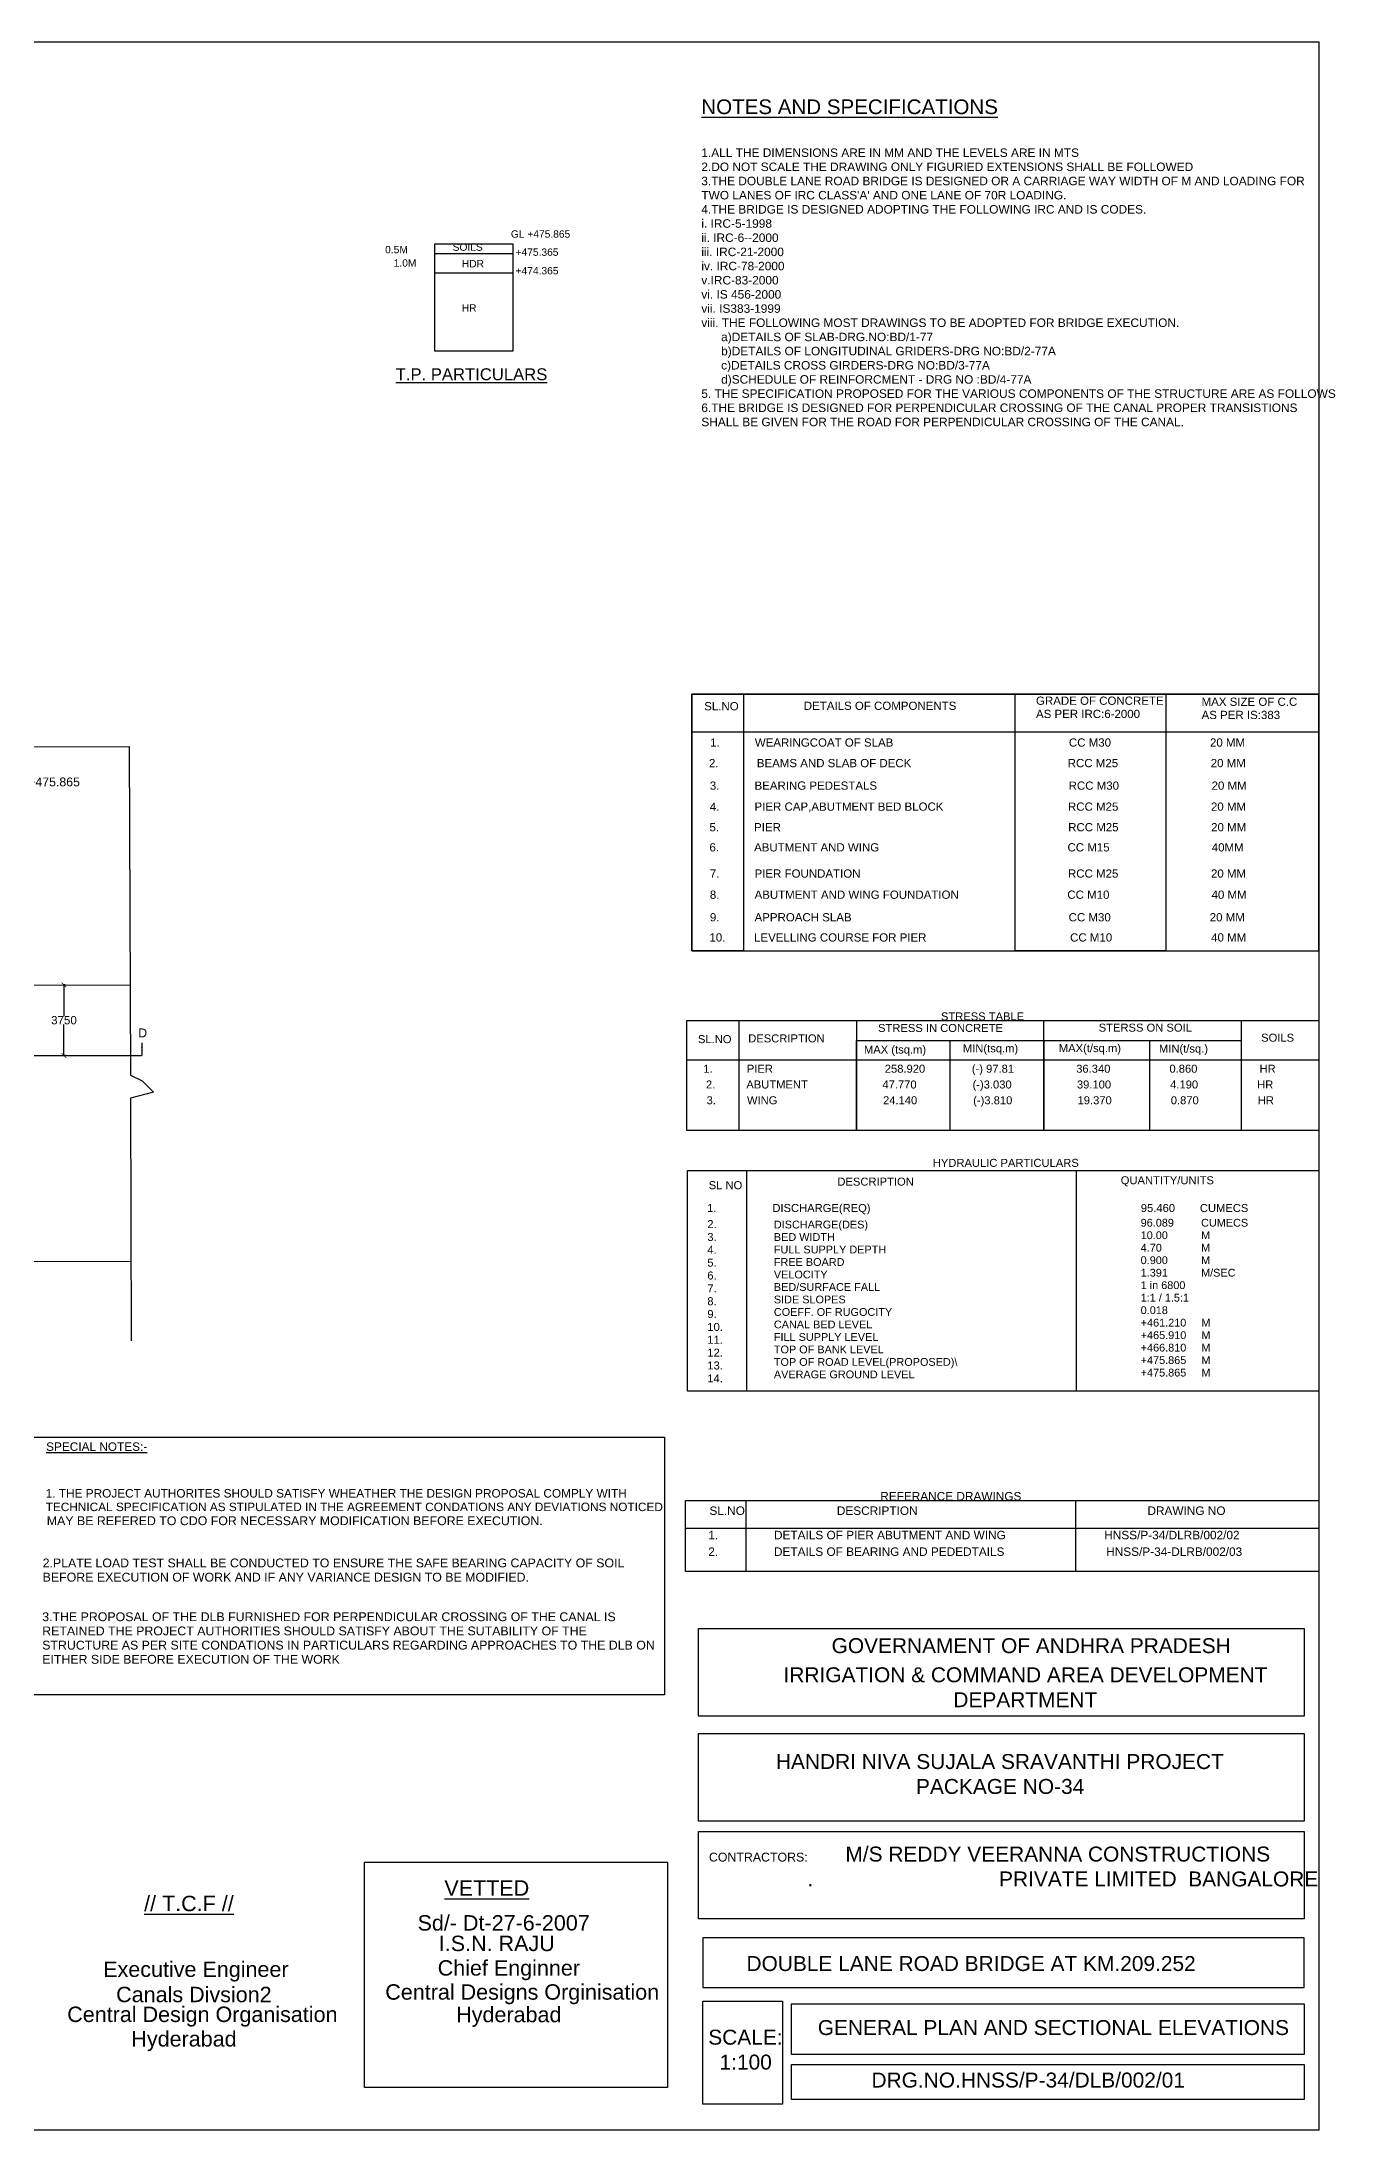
# Model space of a CAD drawing. Header units: inches. Extents: x -60434 to 117548, y -84336 to 29578.
# Drawn here: x 47145 to 117548, y -84336 to 29392 of the extents above; entities that cross this region are included whole.
import ezdxf

# ---------------------------------------------------------------- set-up
doc = ezdxf.new("R2010")
doc.units = ezdxf.units.IN
doc.header["$MEASUREMENT"] = 0
doc.styles.get("Standard").update_dxf_attribs({"font": 'arial.ttf'})
doc.dimstyles.get("Standard").update_dxf_attribs({"dimtxt": 450, "dimasz": 250, "dimexe": 0.18, "dimexo": 0.0625, "dimgap": 0.09, "dimtad": 0, "dimtih": 1, "dimtoh": 1, "dimdec": 0, "dimzin": 0, "dimdsep": 46, "dimtxsty": 'Standard', "dimblk": 'ARCHTICK', "dimcen": 0.09, "dimadec": 0, "dimazin": 0, "dimtfac": 1, "dimtdec": 0, "dimtofl": 0, "dimtmove": 0, "dimatfit": 3, "dimfxl": 1, "dimtolj": 1, "dimtzin": 0, "dimarcsym": 0})

# ---------------------------------------------------------------- blocks, each defined once
blk = doc.blocks.new('_ArchTick')
at = {"color": 0, "linetype": 'ByBlock', "const_width": 0.15}
blk.add_lwpolyline([(-0.5, -0.5), (0.5, 0.5)], dxfattribs=at)
blk = doc.blocks.new('*D85')
at = {"layer": 'Defpoints', "color": 0, "lineweight": -2, "transparency": 16777216}
for p, q in [((48419, -21968), (48352, -21968)), ((48352, -21968), (48352, -23661)), ((48352, -25813), (48352, -24121)), ((48429, -25813), (48352, -25813))]:
    blk.add_line(p, q, dxfattribs=at)
at = {"layer": 'Defpoints', "color": 0, "transparency": 16777216}
for p in [(48352, -21968), (48419, -21968), (48429, -25813)]:
    blk.add_point(p, dxfattribs=at)
at = {"layer": 'Defpoints', "color": 0, "lineweight": -2, "transparency": 16777216, "xscale": 250, "yscale": 250, "zscale": 250}
for p, rotation in [((48352, -21968), 90), ((48352, -25813), 270)]:
    blk.add_blockref('_ArchTick', p, dxfattribs=dict(at, rotation=rotation))
at = {"layer": 'Defpoints', "color": 0, "transparency": 16777216, "insert": (48352, -23891), "char_height": 450, "attachment_point": 5}
blk.add_mtext('\\A1;3750', dxfattribs=at)

msp = doc.modelspace()

# ---------------------------------------------------------------- linework, layer by layer
at = {"layer": 'Defpoints'}
for points in [[(-60434, 29392), (116653, 29392), (116653, -84335.5), (-60434, -84335.5)], [(68537.8, 18395.3), (72793.5, 18395.3), (72793.5, 12543.6), (68537.8, 12543.6)], [(68537.8, 17864.3), (72793.5, 17864.3), (72793.5, 16783), (68537.8, 16783)], [(116653, -6132.8), (82527, -6132.8), (82527, -20115), (116653, -20115)], [(82527, -6132.8), (85333.4, -6132.8), (85333.4, -20115), (82527, -20115)], [(82527, -6132.8), (116653, -6132.8), (116653, -8208.3), (82527, -8208.3)], [(100130.7, -6132.8), (108331.2, -6132.8), (108331.2, -20115), (100130.7, -20115)], [(82260.8, -23898.6), (116653, -23898.6), (116653, -29897.6), (82260.8, -29897.6)], [(82260.8, -23898.6), (116653, -23898.6), (116653, -26062.1), (82260.8, -26062.1)], [(85098, -23898.6), (91484.7, -23898.6), (91484.7, -29897.6), (85098, -29897.6)], [(91484.7, -24989.5), (101690.8, -24989.5), (101690.8, -29897.6), (91484.7, -29897.6)], [(96587.7, -24989.5), (101690.8, -24989.5), (101690.8, -29897.6), (96587.7, -29897.6)], [(101690.8, -23898.6), (112429.1, -23898.6), (112429.1, -29897.6), (101690.8, -29897.6)], [(101690.8, -24989.5), (112429.1, -24989.5), (112429.1, -29897.6), (101690.8, -29897.6)], [(107451.3, -24989.5), (112429.1, -24989.5), (112429.1, -29897.6), (107451.3, -29897.6)], [(82299.4, -32074.1), (116653, -32074.1), (116653, -44089.4), (82299.4, -44089.4)], [(46507.3, -46601.8), (81041, -46601.8), (81041, -60620.7), (46507.3, -60620.7)], [(82185.8, -50040.5), (116653, -50040.5), (116653, -53913), (82185.8, -53913)], [(82185.8, -50040.5), (116653, -50040.5), (116653, -51574.2), (82185.8, -51574.2)], [(85486.3, -50040.5), (103408.7, -50040.5), (103408.7, -53913), (85486.3, -53913)], [(64717.3, -69742.4), (81197.5, -69742.4), (81197.5, -82010.8), (64717.3, -82010.8)], [(115860.2, -73849.4), (83131.2, -73849.4), (83131.2, -76567.9), (115860.2, -76567.9)], [(83131.2, -77314.3), (87455.5, -77314.3), (87455.5, -82918.2), (83131.2, -82918.2)], [(87958.4, -77456), (115860.2, -77456), (115860.2, -80204.2), (87958.4, -80204.2)], [(87958.4, -80763.1), (115860.2, -80763.1), (115860.2, -82663.9), (87958.4, -82663.9)]]:
    msp.add_lwpolyline(points, close=True, dxfattribs=at)
for points in [[(-43642.5, -9048.5), (11441.9, -9048.5), (12004.1, -8687.2), (12004.1, -9373), (12665.7, -9050), (51909.6, -8978.4), (51979.4, -26877.4), (52602.5, -27197.9), (53220.5, -27803.5), (51978.5, -28128.4), (52007.4, -41340.6)], [(-26303.4, -21930), (20123.5, -22041.8), (51960.2, -21959)], [(85517.7, -44089.4), (85517.7, -32074.1), (103445.6, -32074.1), (103445.6, -44089.4)], [(-43502.8, -37035.2), (11568.9, -37106.3), (12154.6, -36748.7), (12161.1, -37424.9), (12815.2, -37103.1), (51997.9, -37017.5)]]:
    msp.add_lwpolyline(points, dxfattribs=at)
for points in [[(82898.5, -57015.9), (115860.2, -57015.9), (115860.2, -61781.9), (82898, -61781.9), (82898, -57016.4, -0.41421356)], [(82898.5, -62738.4), (115860.2, -62738.4), (115860.2, -67504.4), (82898, -67504.4), (82898, -62738.9, -0.41421356)], [(82898.5, -68062.8), (115860.2, -68062.8), (115860.2, -72828.7), (82898, -72828.7), (82898, -68063.3, -0.41421356)]]:
    msp.add_lwpolyline(points, format="xyb", close=True, dxfattribs=at)

# ---------------------------------------------------------------- texts
for s, height, p in [('0.5M', 398.33, (65833.8, 17877.1)), ('SOILS', 398.33, (69507.6, 18009.9)), ('GL +475.865', 398.328, (72677.7, 18724.3)), ('1.0M', 398.33, (66299, 17146.9)), ('HDR', 398.33, (70010.8, 17108.9)), ('+475.365', 398.33, (72933.7, 17737.2)), ('+474.365', 398.33, (72935.9, 16724.4)), ('HR', 398.33, (70006.5, 14696.6)), ('%%UT.P. PARTICULARS', 648.288, (66408.9, 10961.8)), ('SL.NO', 447.65, (83201.9, -7014.1)), ('DETAILS OF COMPONENTS', 447.651, (88623.2, -6990)), ('GRADE OF CONCRETE', 447.651, (101260.6, -6713.5)), ('MAX SIZE OF C.C', 447.651, (110273.9, -6769.9)), ('AS PER IRC:6-2000', 447.651, (101260.6, -7432.6)), ('AS PER IS:383', 447.651, (110273.9, -7489)), ('1.           WEARINGCOAT OF SLAB                                                       CC M30                               20 MM', 447.6512, (83525.2, -8990.8)), ('2.            BEAMS AND SLAB OF DECK                                                 RCC M25                             20 MM', 447.6512, (83459.7, -10111.3)), ('AGL +475.865', 479.968, (44877.7, -11153.2)), ('3.           BEARING PEDESTALS                                                            RCC M30                             20 MM', 447.6512, (83507.8, -11338.5)), ('4.           PIER CAP,ABUTMENT BED BLOCK                                       RCC M25                             20 MM', 447.6512, (83507.8, -12481.9)), ('5.           PIER                                                                                          RCC M25                             20 MM', 447.6512, (83484.5, -13602)), ('6.           ABUTMENT AND WING                                                           CC M15                                40MM', 447.6512, (83484.5, -14698.8)), ('7.           PIER FOUNDATION                                                                 RCC M25                             20 MM', 447.6512, (83509.8, -16125.9)), ('8.           ABUTMENT AND WING FOUNDATION                                  CC M10                                40 MM', 447.6512, (83509.8, -17277.1)), ('9.           APPROACH SLAB                                                                    CC M30                               20 MM', 447.6512, (83509.8, -18506.8)), ('10.         LEVELLING COURSE FOR PIER                                             CC M10                               40 MM', 447.6512, (83483.6, -19605.6)), ('STRESS TABLE', 435.74, (96085.8, -23898.6)), ('D', 480, (52394.2, -24819.8)), ('SL.NO', 435.74, (82860.6, -25137.3)), ('DESCRIPTION', 435.74, (85597.8, -25097.7)), ('STRESS IN CONCRETE', 435.74, (92663.9, -24528.8)), ('STERSS ON SOIL', 435.74, (104674.6, -24511.3)), ('SOILS', 435.74, (113517.2, -25059.7)), ('MAX (tsq.m)', 435.74, (91897, -25704.6)), ('MIN(tsq.m)', 435.74, (97281.6, -25639.5)), ('MAX(t/sq.m)', 435.74, (102504.9, -25626.3)), ('MIN(t/sq.)', 435.74, (107953.3, -25651.7)), ('1.           PIER                                    258.920               (-) 97.81                    36.340                   0.860                    HR', 435.7402, (83154.3, -26748.6)), ('2.          ABUTMENT                        47.770                  (-)3.030                     39.100                   4.190                   HR', 435.7402, (83296, -27607.7)), ('3.          WING                                  24.140                  (-)3.810                     19.370                   0.870                   HR', 435.7402, (83330.3, -28467.1)), ('HYDRAULIC PARTICULARS', 435.74, (95642.5, -31874.9)), ('SL NO', 435.74, (83446.5, -33091.7)), ('DESCRIPTION', 435.74, (90450.3, -32896.9)), ('QUANTITY/UNITS', 435.74, (105873.2, -32823.5)), ('1.                  DISCHARGE(REQ)                                                                                       95.460        CUMECS', 435.7402, (83360.9, -34333.3)), ('2.                 ', 435.74, (83371.6, -35209)), ('DISCHARGE(DES)', 423.414, (86992.5, -35228)), ('96.089         CUMECS', 423.414, (106958.8, -35129.6)), ('4.', 435.74, (83371.6, -36609)), ('3.', 435.74, (83371.6, -35909)), ('BED WIDTH', 423.41, (86992.5, -35908.1)), ('FULL SUPPLY DEPTH', 423.414, (86992.5, -36588.3)), ('4.70             M', 423.414, (106958.8, -36489.9)), ('10.00           M', 423.414, (106958.8, -35809.7)), ('5.', 435.74, (83371.6, -37308.9)), ('VELOCITY', 423.41, (86992.5, -37948.7)), ('FREE BOARD', 423.41, (86992.5, -37268.5)), ('0.900           M', 423.414, (106958.8, -37170.1)), ('1.391           M/SEC', 423.414, (106958.8, -37850.3)), ('6.', 435.74, (83371.6, -38008.9)), ('7.', 435.74, (83371.6, -38708.9)), ('BED/SURFACE FALL', 423.414, (86992.5, -38628.9)), ('1 in 6800', 423.41, (106958.8, -38530.5)), ('8.', 435.74, (83371.6, -39408.9)), ('9.', 435.74, (83371.6, -40108.9)), ('SIDE SLOPES', 423.414, (86992.5, -39309)), ('COEFF. OF RUGOCITY', 423.414, (86992.5, -39989.2)), ('0.018', 423.41, (106958.8, -39890.8)), ('1:1 / 1.5:1', 423.414, (106958.8, -39210.6)), ('10.', 435.74, (83371.6, -40808.8)), ('CANAL BED LEVEL', 423.414, (86992.5, -40669.4)), ('FILL SUPPLY LEVEL', 423.414, (86992.5, -41349.6)), ('+461.210     M', 423.414, (106958.8, -40571)), ('+465.910     M', 423.414, (106958.8, -41251.2)), ('11.', 435.74, (83371.6, -41508.8)), ('12.', 435.74, (83371.6, -42208.8)), ('TOP OF BANK LEVEL', 423.414, (86992.5, -42029.7)), ('+466.810     M', 423.414, (106958.8, -41931.3)), ('13.', 435.74, (83371.6, -42908.8)), ('14.', 435.74, (83371.6, -43608.7)), ('AVERAGE GROUND LEVEL', 423.414, (86992.5, -43390.1)), ('TOP OF ROAD LEVEL(PROPOSED)\\', 423.414, (86992.5, -42709.9)), ('+475.865     M', 423.414, (106958.8, -42611.5)), ('+475.865     M', 423.414, (106958.8, -43291.7)), ('%%USPECIAL NOTES:-', 460.494, (47381.6, -47339.5)), ('1. THE PROJECT AUTHORITES SHOULD SATISFY WHEATHER THE DESIGN PROPOSAL COMPLY WITH ', 460.494, (47356.9, -49881.4)), ('REFERANCE DRAWINGS', 460.494, (92782.6, -50040.5)), ('TECHNICAL SPECIFICATION AS STIPULATED IN THE AGREEMENT CONDATIONS ANY DEVIATIONS NOTICED  ', 460.494, (47356.9, -50621.1)), ('MAY BE REFERED TO CDO FOR NECESSARY MODIFICATION BEFORE EXECUTION.', 481.066, (47418.1, -51385.9)), ('SL.NO                            DESCRIPTION                                                                      DRAWING NO ', 460.494, (83487.2, -50828.8)), ('1.                 DETAILS OF PIER ABUTMENT AND WING                              HNSS/P-34/DLRB/002/02', 460.494, (83425.4, -52155.7)), ('2.PLATE LOAD TEST SHALL BE CONDUCTED TO ENSURE THE SAFE BEARING CAPACITY OF SOIL', 481.066, (47191.7, -53684.9)), ('2.                 DETAILS OF BEARING AND PEDEDTAILS                               HNSS/P-34-DLRB/002/03', 460.494, (83423.6, -53060.4)), ('BEFORE EXECUTION OF WORK AND IF ANY VARIANCE DESIGN TO BE MODIFIED.', 481.066, (47191.7, -54457.7)), ('3.THE PROPOSAL OF THE DLB FURNISHED FOR PERPENDICULAR CROSSING OF THE CANAL IS ', 481.066, (47168.5, -56614.1)), ('STRUCTURE AS PER SITE CONDATIONS IN PARTICULARS REGARDING APPROACHES TO THE DLB ON ', 481.066, (47168.5, -58159.7)), ('RETAINED THE PROJECT AUTHORITIES SHOULD SATISFY ABOUT THE SUTABILITY OF THE ', 481.066, (47168.5, -57386.9)), ('GOVERNAMENT OF ANDHRA PRADESH', 813.879, (90135.3, -58355)), ('EITHER SIDE BEFORE EXECUTION OF THE WORK', 481.066, (47168.5, -58932.5)), ('%%U// T.C.F //', 838.397, (52714.2, -72406.3)), ('%%UVETTED', 838.4, (69059.1, -71563)), ('Sd/- Dt-27-6-2007', 838.397, (67597.6, -73461.4)), ('I.S.N. RAJU', 838.397, (68754.3, -74580.7)), ('Chief Enginner', 838.397, (68693.5, -75916)), ('Executive Engineer', 838.397, (50487.6, -75987.5)), ('Canals Divsion2', 838.397, (51193.4, -77362.6)), ('Central Designs Orginisation', 838.397, (65842.2, -77226)), ('Central Design Organisation', 838.397, (48530.6, -78442.7)), ('Hyderabad', 838.4, (69701.9, -78453.6)), ('Hyderabad', 838.4, (52020.4, -79777.9))]:
    msp.add_text(s, height=height, dxfattribs=at).set_placement(p)
at = {"layer": 'Defpoints', "attachment_point": 1}
for s, insert, char_height, width in [("{\\LNOTES AND SPECIFICATIONS\\P\\P\\H0.57875x;\\l1.ALL THE DIMENSIONS ARE IN MM AND THE LEVELS ARE IN MTS\\P2.DO NOT SCALE THE DRAWING ONLY FIGURIED EXTENSIONS SHALL BE FOLLOWED\\P3.THE DOUBLE LANE ROAD BRIDGE IS DESIGNED OR A CARRIAGE WAY WIDTH OF M AND LOADING FOR TWO LANES OF IRC CLASS'A' AND ONE LANE OF 70R LOADING.\\P4.THE BRIDGE IS DESIGNED ADOPTING THE FOLLOWING IRC AND IS CODES.\\Pi. IRC-5-1998\\Pii. IRC-6--2000\\Piii. IRC-21-2000\\Piv. IRC-78-2000\\Pv.IRC-83-2000\\Pvi. IS 456-2000\\Pvii. IS383-1999\\Pviii. THE FOLLOWING MOST DRAWINGS TO BE ADOPTED FOR BRIDGE EXECUTION.\\P      a)DETAILS OF SLAB-DRG.NO:BD/1-77\\P      b)DETAILS OF LONGITUDINAL GRIDERS-DRG NO:BD/2-77A\\P      c)DETAILS CROSS GIRDERS-DRG NO:BD/3-77A\\P      d)SCHEDULE OF REINFORCMENT - DRG NO :BD/4-77A\\P5. THE SPECIFICATION PROPOSED FOR THE VARIOUS COMPONENTS OF THE STRUCTURE ARE AS FOLLOWS\\P6.THE BRIDGE IS DESIGNED FOR PERPENDICULAR CROSSING OF THE CANAL PROPER TRANSISTIONS SHALL BE GIVEN FOR THE ROAD FOR PERPENDICULAR CROSSING OF THE CANAL.}", (83045.3, 26252.4), 800, 32994.563), ('\\pi4543.52467;IRRIGATION & COMMAND AREA DEVELOPMENT \\P\\pi13789.60151;DEPARTMENT', (82974.8, -59127.8), 813.879, 35301.616), ('\\pi5514.5168;HANDRI NIVA SUJALA SRAVANTHI PROJECT\\P\\pi13141.16308;PACKAGE NO-34', (81588, -63851.3), 813.879, 35301.616), ('CONTRACTORS:           {\\H1.6918x;M/S REDDY VEERANNA CONSTRUCTIONS                                  .                                PRIVATE LIMITED  BANGALORE\\P                                                  }', (83458.8, -68888.6), 481.0655, 35697.741), ('\\pi5497.8617;DOUBLE LANE ROAD BRIDGE AT KM.209.252', (80005, -74850.7), 813.879, 35301.616), ('\\pi4884.39898;GENERAL PLAN AND SECTIONAL ELEVATIONS', (84499.8, -78336.9), 813.879, 35301.616), ('\\pi29.60721;SCALE:\\P\\pi643.06993;1:100', (83393.4, -78861.8), 813.879, 3953.176), ('\\pi9268.29797;DRG.NO.HNSS/P-34/DLB/002/01', (83038.8, -81196.5), 813.879, 35301.616)]:
    msp.add_mtext(s, dxfattribs=dict(at, insert=insert, char_height=char_height, width=width))

# ---------------------------------------------------------------- dimensions: what is measured, and where the dimension line sits
at = {"layer": 'Defpoints'}
dim = msp.add_linear_dim(base=(48352.5, -21968.2), p1=(48429.5, -25813.4), p2=(48419.5, -21968.2), angle=90, text='3750', dimstyle='Standard', dxfattribs=at)
dim.commit()
dim.dimension.update_dxf_attribs({"geometry": '*D85', "text_midpoint": (48352.5, -23890.8)})

# ---------------------------------------------------------------- leaders
for points in [[(-44314.3, -25259.8), (-44314.3, -25871), (52581.5, -25810.8)], [(52587.1, -25129), (52587.5, -25810.8)]]:
    msp.add_leader(points, dimstyle='Standard', override={"dimgap": 0.09, "dimtad": 0}, dxfattribs=at)

doc.saveas('drawing.dxf')
